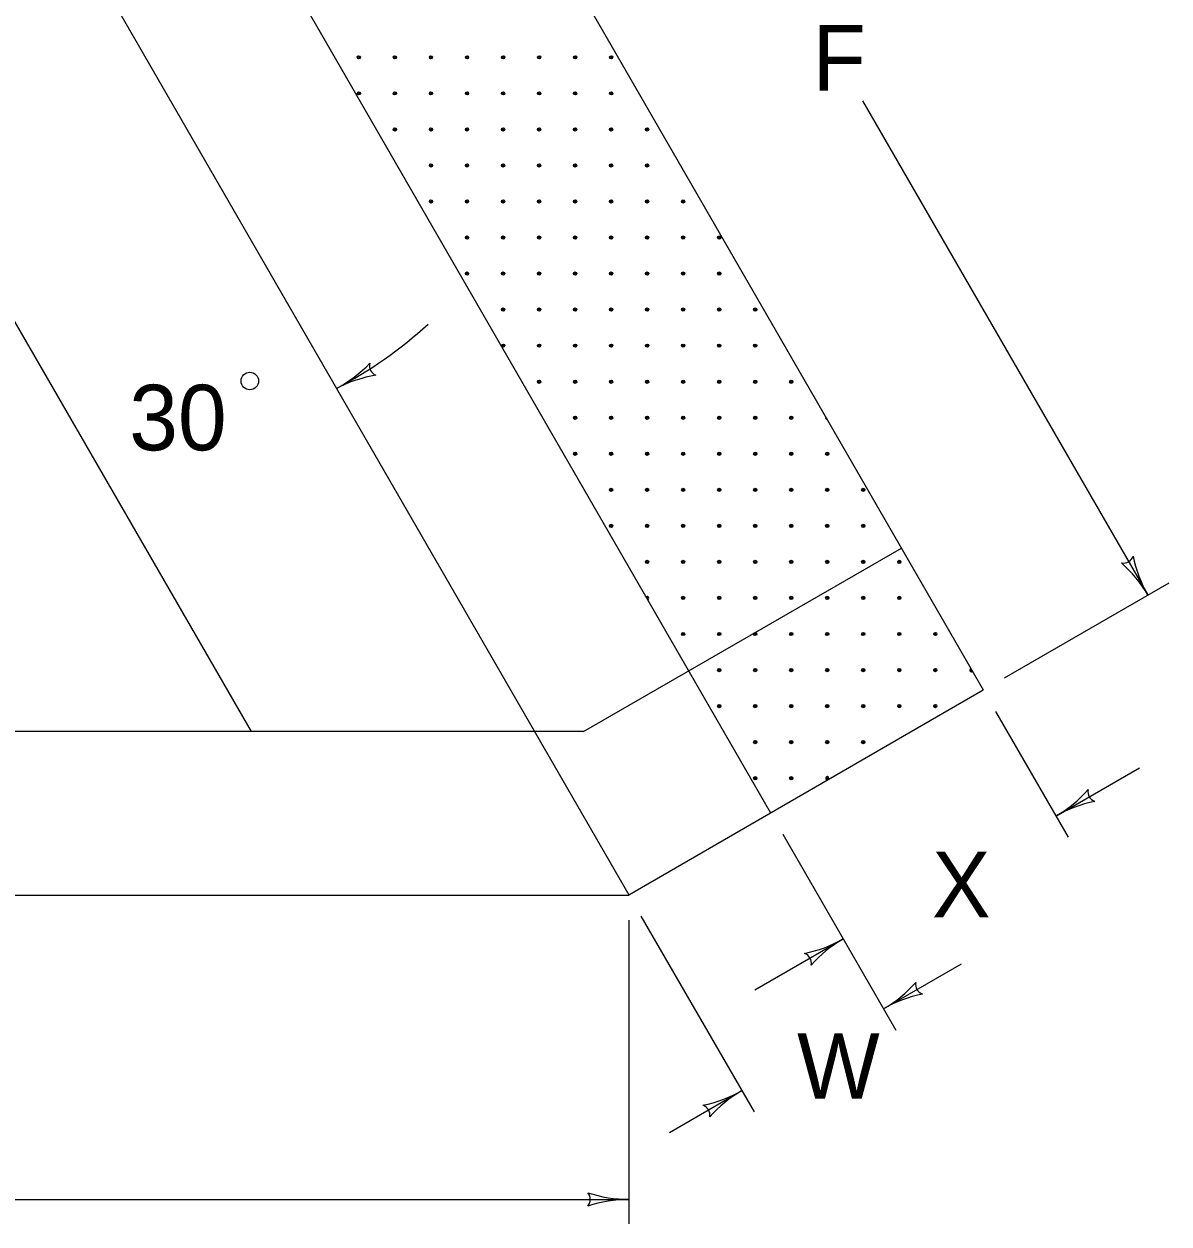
# Model space of a CAD drawing. Extents: x 1007 to 1035.5, y 1000.5 to 1021.5.
# Drawn here: x 1013.503 to 1016.999, y 1013.884 to 1017.546 of the extents above; entities that cross this region are included whole.
import ezdxf

# ---------------------------------------------------------------- set-up
doc = ezdxf.new("R2010")
doc.units = 0
doc.layers.add('Level 1', color=7, linetype='Continuous')

msp = doc.modelspace()

# ---------------------------------------------------------------- linework, layer by layer
at = {"layer": 'Level 1'}
for p, q in [((1014.1961, 1019.3868), (1016.432, 1015.5141)), ((1013.7632, 1018.6368), (1015.7825, 1015.1392)), ((1013.4745, 1018.1368), (1015.3495, 1014.8892)), ((1013.0414, 1017.3868), (1014.1961, 1015.3868)), ((1016.0633, 1017.3123), (1016.9342, 1015.8039)), ((1015.2115, 1015.3868), (1016.182, 1015.9471)), ((1016.4969, 1015.5515), (1016.9991, 1015.8413)), ((1015.3495, 1014.8892), (1016.432, 1015.5141)), ((1016.4691, 1015.4487), (1016.6913, 1015.0643)), ((1015.2115, 1015.3868), (1008.9874, 1015.3868)), ((1016.6538, 1015.1294), (1016.9089, 1015.2767)), ((1015.8198, 1015.0741), (1016.1652, 1014.4763)), ((1015.3495, 1014.8868), (1008.8496, 1014.8868)), ((1015.3495, 1014.8118), (1015.3495, 1013.8843)), ((1015.3868, 1014.8241), (1015.7323, 1014.2262)), ((1015.7348, 1014.599), (1016.0045, 1014.7547)), ((1016.1277, 1014.5413), (1016.3653, 1014.6784)), ((1015.4737, 1014.1636), (1015.6948, 1014.2912)), ((1013.2563, 1013.9593), (1015.3495, 1013.9593))]:
    msp.add_line(p, q, dxfattribs=at)
for centre, radius in [((1014.5256, 1017.4448), 0.005), ((1014.5256, 1017.4448), 0.0025), ((1014.6356, 1017.4448), 0.005), ((1014.6356, 1017.4448), 0.0025), ((1014.7456, 1017.4448), 0.005), ((1014.7456, 1017.4448), 0.0025), ((1014.8556, 1017.4448), 0.005), ((1014.8556, 1017.4448), 0.0025), ((1014.9656, 1017.4448), 0.005), ((1014.9656, 1017.4448), 0.0025), ((1015.0756, 1017.4448), 0.005), ((1015.0756, 1017.4448), 0.0025), ((1015.1856, 1017.4448), 0.005), ((1015.1856, 1017.4448), 0.0025), ((1015.2956, 1017.4448), 0.005), ((1015.2956, 1017.4448), 0.0025), ((1014.5256, 1017.3348), 0.005), ((1014.5256, 1017.3348), 0.0025), ((1014.6356, 1017.3348), 0.005), ((1014.6356, 1017.3348), 0.0025), ((1014.7456, 1017.3348), 0.005), ((1014.7456, 1017.3348), 0.0025), ((1014.8556, 1017.3348), 0.005), ((1014.8556, 1017.3348), 0.0025), ((1014.9656, 1017.3348), 0.005), ((1014.9656, 1017.3348), 0.0025), ((1015.0756, 1017.3348), 0.005), ((1015.0756, 1017.3348), 0.0025), ((1015.1856, 1017.3348), 0.005), ((1015.1856, 1017.3348), 0.0025), ((1015.2956, 1017.3348), 0.005), ((1015.2956, 1017.3348), 0.0025), ((1014.6356, 1017.2248), 0.005), ((1014.6356, 1017.2248), 0.0025), ((1014.7456, 1017.2248), 0.005), ((1014.7456, 1017.2248), 0.0025), ((1014.8556, 1017.2248), 0.005), ((1014.8556, 1017.2248), 0.0025), ((1014.9656, 1017.2248), 0.005), ((1014.9656, 1017.2248), 0.0025), ((1015.0756, 1017.2248), 0.005), ((1015.0756, 1017.2248), 0.0025), ((1015.1856, 1017.2248), 0.005), ((1015.1856, 1017.2248), 0.0025), ((1015.2956, 1017.2248), 0.005), ((1015.2956, 1017.2248), 0.0025), ((1015.4056, 1017.2248), 0.005), ((1015.4056, 1017.2248), 0.0025), ((1014.7456, 1017.1148), 0.005), ((1014.7456, 1017.1148), 0.0025), ((1014.8556, 1017.1148), 0.005), ((1014.8556, 1017.1148), 0.0025), ((1014.9656, 1017.1148), 0.005), ((1014.9656, 1017.1148), 0.0025), ((1015.0756, 1017.1148), 0.005), ((1015.0756, 1017.1148), 0.0025), ((1015.1856, 1017.1148), 0.005), ((1015.1856, 1017.1148), 0.0025), ((1015.2956, 1017.1148), 0.005), ((1015.2956, 1017.1148), 0.0025), ((1015.4056, 1017.1148), 0.005), ((1015.4056, 1017.1148), 0.0025), ((1014.7456, 1017.0048), 0.005), ((1014.7456, 1017.0048), 0.0025), ((1014.8556, 1017.0048), 0.005), ((1014.8556, 1017.0048), 0.0025), ((1014.9656, 1017.0048), 0.005), ((1014.9656, 1017.0048), 0.0025), ((1015.0756, 1017.0048), 0.005), ((1015.0756, 1017.0048), 0.0025), ((1015.1856, 1017.0048), 0.005), ((1015.1856, 1017.0048), 0.0025), ((1015.2956, 1017.0048), 0.005), ((1015.2956, 1017.0048), 0.0025), ((1015.4056, 1017.0048), 0.005), ((1015.4056, 1017.0048), 0.0025), ((1015.5156, 1017.0048), 0.005), ((1015.5156, 1017.0048), 0.0025), ((1014.8556, 1016.8948), 0.005), ((1014.8556, 1016.8948), 0.0025), ((1014.9656, 1016.8948), 0.005), ((1014.9656, 1016.8948), 0.0025), ((1015.0756, 1016.8948), 0.005), ((1015.0756, 1016.8948), 0.0025), ((1015.1856, 1016.8948), 0.005), ((1015.1856, 1016.8948), 0.0025), ((1015.2956, 1016.8948), 0.005), ((1015.2956, 1016.8948), 0.0025), ((1015.4056, 1016.8948), 0.005), ((1015.4056, 1016.8948), 0.0025), ((1015.5156, 1016.8948), 0.005), ((1015.5156, 1016.8948), 0.0025), ((1015.6256, 1016.8948), 0.005), ((1015.6256, 1016.8948), 0.0025), ((1014.8556, 1016.7848), 0.005), ((1014.8556, 1016.7848), 0.0025), ((1014.9656, 1016.7848), 0.005), ((1014.9656, 1016.7848), 0.0025), ((1015.0756, 1016.7848), 0.005), ((1015.0756, 1016.7848), 0.0025), ((1015.1856, 1016.7848), 0.005), ((1015.1856, 1016.7848), 0.0025), ((1015.2956, 1016.7848), 0.005), ((1015.2956, 1016.7848), 0.0025), ((1015.4056, 1016.7848), 0.005), ((1015.4056, 1016.7848), 0.0025), ((1015.5156, 1016.7848), 0.005), ((1015.5156, 1016.7848), 0.0025), ((1015.6256, 1016.7848), 0.005), ((1015.6256, 1016.7848), 0.0025), ((1014.9656, 1016.6748), 0.005), ((1014.9656, 1016.6748), 0.0025), ((1015.0756, 1016.6748), 0.005), ((1015.0756, 1016.6748), 0.0025), ((1015.1856, 1016.6748), 0.005), ((1015.1856, 1016.6748), 0.0025), ((1015.2956, 1016.6748), 0.005), ((1015.2956, 1016.6748), 0.0025), ((1015.4056, 1016.6748), 0.005), ((1015.4056, 1016.6748), 0.0025), ((1015.5156, 1016.6748), 0.005), ((1015.5156, 1016.6748), 0.0025), ((1015.6256, 1016.6748), 0.005), ((1015.6256, 1016.6748), 0.0025), ((1015.7356, 1016.6748), 0.005), ((1015.7356, 1016.6748), 0.0025), ((1014.9656, 1016.5648), 0.005), ((1014.9656, 1016.5648), 0.0025), ((1015.0756, 1016.5648), 0.005), ((1015.0756, 1016.5648), 0.0025), ((1015.1856, 1016.5648), 0.005), ((1015.1856, 1016.5648), 0.0025), ((1015.2956, 1016.5648), 0.005), ((1015.2956, 1016.5648), 0.0025), ((1015.4056, 1016.5648), 0.005), ((1015.4056, 1016.5648), 0.0025), ((1015.5156, 1016.5648), 0.005), ((1015.5156, 1016.5648), 0.0025), ((1015.6256, 1016.5648), 0.005), ((1015.6256, 1016.5648), 0.0025), ((1015.7356, 1016.5648), 0.005), ((1015.7356, 1016.5648), 0.0025), ((1014.1924, 1016.4569), 0.0266), ((1015.0756, 1016.4548), 0.005), ((1015.0756, 1016.4548), 0.0025), ((1015.1856, 1016.4548), 0.005), ((1015.1856, 1016.4548), 0.0025), ((1015.2956, 1016.4548), 0.005), ((1015.2956, 1016.4548), 0.0025), ((1015.4056, 1016.4548), 0.005), ((1015.4056, 1016.4548), 0.0025), ((1015.5156, 1016.4548), 0.005), ((1015.5156, 1016.4548), 0.0025), ((1015.6256, 1016.4548), 0.005), ((1015.6256, 1016.4548), 0.0025), ((1015.7356, 1016.4548), 0.005), ((1015.7356, 1016.4548), 0.0025), ((1015.8456, 1016.4548), 0.005), ((1015.8456, 1016.4548), 0.0025), ((1015.1856, 1016.3448), 0.005), ((1015.1856, 1016.3448), 0.0025), ((1015.2956, 1016.3448), 0.005), ((1015.2956, 1016.3448), 0.0025), ((1015.4056, 1016.3448), 0.005), ((1015.4056, 1016.3448), 0.0025), ((1015.5156, 1016.3448), 0.005), ((1015.5156, 1016.3448), 0.0025), ((1015.6256, 1016.3448), 0.005), ((1015.6256, 1016.3448), 0.0025), ((1015.7356, 1016.3448), 0.005), ((1015.7356, 1016.3448), 0.0025), ((1015.8456, 1016.3448), 0.005), ((1015.8456, 1016.3448), 0.0025), ((1015.1856, 1016.2348), 0.005), ((1015.1856, 1016.2348), 0.0025), ((1015.2956, 1016.2348), 0.005), ((1015.2956, 1016.2348), 0.0025), ((1015.4056, 1016.2348), 0.005), ((1015.4056, 1016.2348), 0.0025), ((1015.5156, 1016.2348), 0.005), ((1015.5156, 1016.2348), 0.0025), ((1015.6256, 1016.2348), 0.005), ((1015.6256, 1016.2348), 0.0025), ((1015.7356, 1016.2348), 0.005), ((1015.7356, 1016.2348), 0.0025), ((1015.8456, 1016.2348), 0.005), ((1015.8456, 1016.2348), 0.0025), ((1015.9556, 1016.2348), 0.005), ((1015.9556, 1016.2348), 0.0025), ((1015.2956, 1016.1248), 0.005), ((1015.2956, 1016.1248), 0.0025), ((1015.4056, 1016.1248), 0.005), ((1015.4056, 1016.1248), 0.0025), ((1015.5156, 1016.1248), 0.005), ((1015.5156, 1016.1248), 0.0025), ((1015.6256, 1016.1248), 0.005), ((1015.6256, 1016.1248), 0.0025), ((1015.7356, 1016.1248), 0.005), ((1015.7356, 1016.1248), 0.0025), ((1015.8456, 1016.1248), 0.005), ((1015.8456, 1016.1248), 0.0025), ((1015.9556, 1016.1248), 0.005), ((1015.9556, 1016.1248), 0.0025), ((1016.0656, 1016.1248), 0.005), ((1016.0656, 1016.1248), 0.0025), ((1015.2956, 1016.0148), 0.005), ((1015.2956, 1016.0148), 0.0025), ((1015.4056, 1016.0148), 0.005), ((1015.4056, 1016.0148), 0.0025), ((1015.5156, 1016.0148), 0.005), ((1015.5156, 1016.0148), 0.0025), ((1015.6256, 1016.0148), 0.005), ((1015.6256, 1016.0148), 0.0025), ((1015.7356, 1016.0148), 0.005), ((1015.7356, 1016.0148), 0.0025), ((1015.8456, 1016.0148), 0.005), ((1015.8456, 1016.0148), 0.0025), ((1015.9556, 1016.0148), 0.005), ((1015.9556, 1016.0148), 0.0025), ((1016.0656, 1016.0148), 0.005), ((1016.0656, 1016.0148), 0.0025), ((1015.4056, 1015.9048), 0.005), ((1015.4056, 1015.9048), 0.0025), ((1015.5156, 1015.9048), 0.005), ((1015.5156, 1015.9048), 0.0025), ((1015.6256, 1015.9048), 0.005), ((1015.6256, 1015.9048), 0.0025), ((1015.7356, 1015.9048), 0.005), ((1015.7356, 1015.9048), 0.0025), ((1015.8456, 1015.9048), 0.005), ((1015.8456, 1015.9048), 0.0025), ((1015.9556, 1015.9048), 0.005), ((1015.9556, 1015.9048), 0.0025), ((1016.0656, 1015.9048), 0.005), ((1016.0656, 1015.9048), 0.0025), ((1016.1756, 1015.9048), 0.005), ((1016.1756, 1015.9048), 0.0025), ((1015.5156, 1015.7948), 0.005), ((1015.5156, 1015.7948), 0.0025), ((1015.6256, 1015.7948), 0.005), ((1015.6256, 1015.7948), 0.0025), ((1015.7356, 1015.7948), 0.005), ((1015.7356, 1015.7948), 0.0025), ((1015.8456, 1015.7948), 0.005), ((1015.8456, 1015.7948), 0.0025), ((1015.9556, 1015.7948), 0.005), ((1015.9556, 1015.7948), 0.0025), ((1016.0656, 1015.7948), 0.005), ((1016.0656, 1015.7948), 0.0025), ((1016.1756, 1015.7948), 0.005), ((1016.1756, 1015.7948), 0.0025), ((1015.5156, 1015.6848), 0.005), ((1015.5156, 1015.6848), 0.0025), ((1015.6256, 1015.6848), 0.005), ((1015.6256, 1015.6848), 0.0025), ((1015.7356, 1015.6848), 0.005), ((1015.7356, 1015.6848), 0.0025), ((1015.8456, 1015.6848), 0.005), ((1015.8456, 1015.6848), 0.0025), ((1015.9556, 1015.6848), 0.005), ((1015.9556, 1015.6848), 0.0025), ((1016.0656, 1015.6848), 0.005), ((1016.0656, 1015.6848), 0.0025), ((1016.1756, 1015.6848), 0.005), ((1016.1756, 1015.6848), 0.0025), ((1016.2856, 1015.6848), 0.005), ((1016.2856, 1015.6848), 0.0025), ((1015.6256, 1015.5748), 0.005), ((1015.6256, 1015.5748), 0.0025), ((1015.7356, 1015.5748), 0.005), ((1015.7356, 1015.5748), 0.0025), ((1015.8456, 1015.5748), 0.005), ((1015.8456, 1015.5748), 0.0025), ((1015.9556, 1015.5748), 0.005), ((1015.9556, 1015.5748), 0.0025), ((1016.0656, 1015.5748), 0.005), ((1016.0656, 1015.5748), 0.0025), ((1016.1756, 1015.5748), 0.005), ((1016.1756, 1015.5748), 0.0025), ((1016.2856, 1015.5748), 0.005), ((1016.2856, 1015.5748), 0.0025), ((1015.6256, 1015.4648), 0.005), ((1015.6256, 1015.4648), 0.0025), ((1015.7356, 1015.4648), 0.005), ((1015.7356, 1015.4648), 0.0025), ((1015.8456, 1015.4648), 0.005), ((1015.8456, 1015.4648), 0.0025), ((1015.9556, 1015.4648), 0.005), ((1015.9556, 1015.4648), 0.0025), ((1016.0656, 1015.4648), 0.005), ((1016.0656, 1015.4648), 0.0025), ((1016.1756, 1015.4648), 0.005), ((1016.1756, 1015.4648), 0.0025), ((1016.2856, 1015.4648), 0.005), ((1016.2856, 1015.4648), 0.0025), ((1015.7356, 1015.3548), 0.005), ((1015.7356, 1015.3548), 0.0025), ((1015.8456, 1015.3548), 0.005), ((1015.8456, 1015.3548), 0.0025), ((1015.9556, 1015.3548), 0.005), ((1015.9556, 1015.3548), 0.0025), ((1016.0656, 1015.3548), 0.005), ((1016.0656, 1015.3548), 0.0025), ((1015.7356, 1015.2448), 0.005), ((1015.7356, 1015.2448), 0.0025), ((1015.8456, 1015.2448), 0.005), ((1015.8456, 1015.2448), 0.0025), ((1015.9556, 1015.2448), 0.0025)]:
    msp.add_circle(centre, radius, dxfattribs=at)
for centre, radius, start, end in [((1013.8305, 1017.6252), 1.3457, 297.764, 312.3274), ((1014.2752, 1016.7804), 0.3909, 297.764, 316.4328), ((1014.5889, 1016.5037), 0.0313, 166.5386, 248.6553), ((1014.6395, 1016.0885), 0.3909, 99.1112, 117.7579), ((1014.2752, 1016.7804), 0.3909, 297.7518, 297.764), ((1015.9556, 1016.3448), 0.005, 153.2463, 266.7534), ((1016.8599, 1015.9327), 0.0313, 258.7745, 340.8912), ((1016.5956, 1015.6084), 0.3909, 29.9999, 48.6687), ((1017.2727, 1015.9994), 0.3909, 191.3471, 209.9938), ((1015.4056, 1015.7948), 0.005, 284.1593, 135.8396), ((1015.4056, 1015.7948), 0.0025, 266.9126, 153.0863), ((1016.5956, 1015.6084), 0.3909, 29.9877, 29.9999), ((1016.3956, 1015.5748), 0.005, 106.057, 313.9426), ((1016.3956, 1015.5748), 0.0025, 91.1898, 328.8098), ((1015.9556, 1015.2448), 0.005, 310.6941, 289.2963), ((1016.4584, 1015.468), 0.3909, 299.9962, 318.665), ((1016.7826, 1015.2037), 0.0313, 168.7708, 250.8875), ((1016.8493, 1014.7908), 0.3909, 101.3434, 119.9901), ((1016.4584, 1015.468), 0.3909, 299.984, 299.9962), ((1015.8091, 1015.0932), 0.3909, 281.3431, 299.9898), ((1016.1999, 1014.4161), 0.3909, 119.9959, 138.6647), ((1016.1999, 1014.4161), 0.3909, 119.9837, 119.9959), ((1015.8757, 1014.6804), 0.0313, 348.7705, 70.8872), ((1015.9323, 1014.8798), 0.3909, 299.9909, 318.6597), ((1016.2564, 1014.6155), 0.0313, 168.7655, 250.8822), ((1016.3231, 1014.2027), 0.3909, 101.3381, 119.9848), ((1015.9323, 1014.8798), 0.3909, 299.9787, 299.9909), ((1015.4993, 1014.6298), 0.3909, 281.3357, 299.9824), ((1015.8902, 1013.9526), 0.3909, 119.9885, 138.6573), ((1015.8902, 1013.9526), 0.3909, 119.9763, 119.9885), ((1015.566, 1014.2169), 0.0313, 348.7631, 70.8798), ((1015.2008, 1013.9593), 0.0313, 318.7746, 40.8913), ((1015.3495, 1013.5683), 0.3909, 90, 108.6688), ((1015.3495, 1014.3502), 0.3909, 251.3472, 269.9939), ((1015.3495, 1013.5683), 0.3909, 89.9878, 90)]:
    msp.add_arc(centre, radius, start, end, dxfattribs=at)

# ---------------------------------------------------------------- texts
for s, p in [('F', (1015.9105, 1017.3432)), ('30', (1013.8243, 1016.2454)), ('X', (1016.2757, 1014.8206)), ('W', (1015.8634, 1014.2665))]:
    msp.add_text(s, height=0.2, dxfattribs=at).set_placement(p)

doc.saveas('drawing.dxf')
